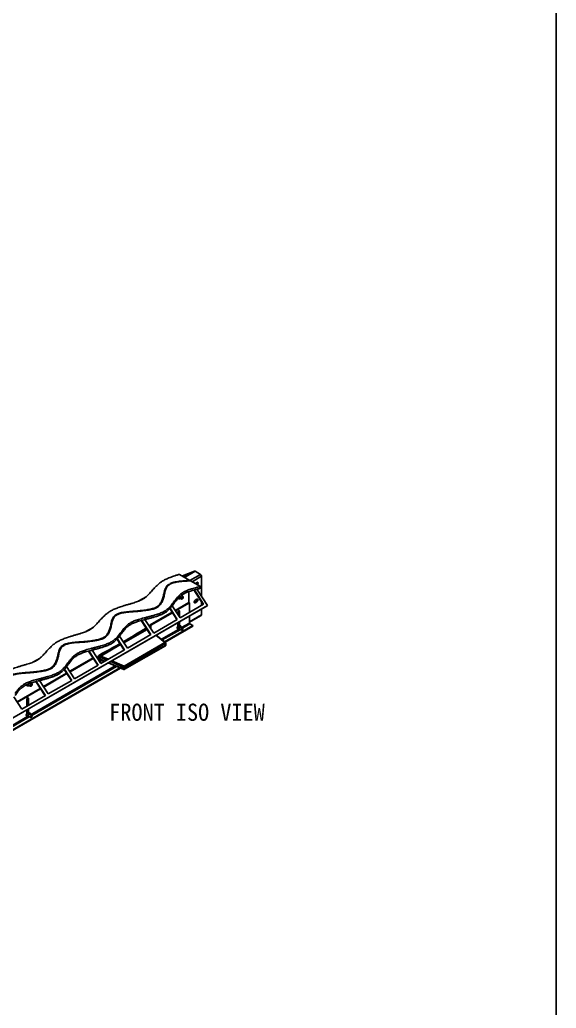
# Model space of a CAD drawing. Header units: millimetres. Extents: x 1364877 to 2662909, y 234189 to 1399913.
# Drawn here: x 1978848 to 2025664, y 283270 to 369478 of the extents above; entities that cross this region are included whole.
import ezdxf

# ---------------------------------------------------------------- set-up
doc = ezdxf.new("R2010")
doc.units = ezdxf.units.MM
doc.header["$LTSCALE"] = 5
doc.header["$MEASUREMENT"] = 0
for name, color, linetype, lineweight in [('A-CONC-LIN2', 7, 'CONTINUOUS', 25), ('A-XXXX-TABL', 7, 'CONTINUOUS', 25), ('A-XXXX-TXT2', 3, 'CONTINUOUS', 25)]:
    doc.layers.add(name, color=color, linetype=linetype, lineweight=lineweight)
doc.styles.add('돋움', font='')
doc.styles.get('돋움').set_extended_font_data('DotumChe')

msp = doc.modelspace()

# ---------------------------------------------------------------- linework, layer by layer
at = {"layer": 'A-CONC-LIN2'}
for p, q in [((1992775.7, 321110.8), (1993700, 320577.2)), ((1993056.5, 320986.8), (1993023.5, 320967.8)), ((1993907.9, 321286), (1993052.6, 320951)), ((1994092.8, 321392.7), (1993056.5, 320986.8)), ((1993532.6, 321069.3), (1993124.5, 320909.5)), ((1993190.1, 320871.6), (1993907.9, 321286)), ((1994152.2, 321383.3), (1993227.9, 320849.8)), ((1994626.9, 321109.3), (1993700, 320574.2)), ((1994719.4, 320949.2), (1993887.5, 320469)), ((1994092.8, 321392.7), (1993907.9, 321286)), ((1994626.9, 321109.3), (1994152.2, 321383.3)), ((1994719.4, 319184.6), (1994719.4, 320949.2)), ((1991831.9, 320168.2), (1991831.9, 320241.8)), ((1991995.6, 320274.7), (1991995.6, 320283.8)), ((1993700, 320543.2), (1993700, 320577.2)), ((1993753.5, 320546.3), (1994607.7, 320053.2)), ((1994324.2, 320403.5), (1994162.6, 320310.2)), ((1994607.7, 319893.1), (1994607.7, 320053.2)), ((1989871.5, 319148.1), (1989246.5, 318787.3)), ((1991367.5, 319014.2), (1991382.5, 319022.9)), ((1991400, 319077.2), (1991384.4, 319068.2)), ((1991389.2, 319083.2), (1991389.2, 319243.3)), ((1991454.3, 319277.7), (1991422.8, 319259.6)), ((1992663.3, 319007.8), (1992681.7, 318997.2)), ((1992688.7, 319034.6), (1992681.7, 318997.2)), ((1992831.9, 318983.7), (1992770.2, 318982.7)), ((1992780, 319063.1), (1992954.3, 318962.4)), ((1992864.2, 319014.4), (1992831.9, 318983.7)), ((1993085, 319188.8), (1992947, 319268.5)), ((1992991.6, 319303.5), (1992995.5, 319263)), ((1992994.4, 319241.1), (1992995.5, 319263)), ((1992995.5, 319263), (1992994.7, 319241)), ((1993019.7, 318968.9), (1993032.5, 318976.3)), ((1993112.1, 319114.2), (1993112.1, 319129)), ((1993610.2, 318652.9), (1993610.2, 319608.8)), ((1994863, 318490.5), (1994050.8, 319746.4)), ((1994895.8, 318509.4), (1994088.9, 319757)), ((1994310.5, 319816.8), (1995226.9, 318399.9)), ((1939831.1, 286414), (1995197.2, 318376.1)), ((1939860.8, 286437.7), (1995226.9, 318399.9)), ((1992561.4, 317161.8), (1991938.9, 318124.5)), ((1992594.3, 317180.8), (1991964.9, 318153.9)), ((1992155.8, 318378.9), (1992839.2, 317322.2)), ((1992297.1, 318559.1), (1992297.1, 318719.2)), ((1992422.2, 317967), (1993610.2, 318652.9)), ((1992447.3, 317928.2), (1993656.4, 318626.2)), ((1992839.2, 317322.2), (1994895.8, 318509.4)), ((1993656.4, 318626.2), (1993610.2, 318652.9)), ((1993656.4, 317794), (1993656.4, 318626.2)), ((1994257.2, 318742.5), (1994118.6, 318662.4)), ((1994164.8, 318635.8), (1994118.6, 318662.4)), ((1994303.4, 318934.6), (1994164.8, 318854.6)), ((1994164.8, 318635.8), (1994303.4, 318715.8)), ((1994303.4, 318715.8), (1994257.2, 318742.5)), ((1994719.4, 318407.6), (1994719.4, 318712.5)), ((1995197.2, 318376.1), (1995226.9, 318399.9)), ((1989078.5, 317875.2), (1989078.5, 317909.3)), ((1989986.5, 317225), (1989986.5, 317385.1)), ((1990236.5, 316705.2), (1992144.4, 317806.7)), ((1990282.7, 316678.6), (1992169.5, 317767.8)), ((1992637.4, 317634.3), (1992637.4, 317808.4)), ((1992780.6, 317891.1), (1992734.4, 317917.8)), ((1992734.4, 317917.8), (1992734.4, 317484.2)), ((1992780.6, 317891.1), (1992780.6, 317412.7)), ((1993656.4, 316973.4), (1994719.4, 317587)), ((1993656.4, 316929.2), (1994692.3, 317527.2)), ((1993656.4, 316865), (1993656.4, 317486.7)), ((1994719.4, 317587), (1994719.4, 318100.3)), ((1985250, 316480.2), (1984625, 316119.4)), ((1986778.4, 316409.2), (1986762.5, 316400)), ((1986767.7, 316415.2), (1986767.7, 316575.3)), ((1986832.7, 316609.8), (1986801.3, 316591.6)), ((1989371.3, 316078), (1989903.1, 316385)), ((1990259.9, 315833.2), (1989450.7, 317084.4)), ((1990292.7, 315852.1), (1989489.1, 317094.7)), ((1989776.1, 317171.1), (1990537.7, 315993.5)), ((1990282.7, 316678.6), (1990236.5, 316705.2)), ((1990236.5, 316705.2), (1990236.5, 316459.3)), ((1990282.7, 316678.6), (1990282.7, 316387.8)), ((1990537.7, 315993.5), (1992594.3, 317180.8)), ((1991492.6, 315215.7), (1993956.8, 316638.3)), ((1991531.1, 315184.6), (1993956.8, 316584.9)), ((1992586.4, 316437.2), (1992614.3, 316528.3)), ((1992586.4, 316437.2), (1992706.7, 316367.7)), ((1992642.8, 316330.2), (1992604.3, 316389.6)), ((1992637.4, 316566.8), (1992637.4, 316898.4)), ((1992662.9, 316607.6), (1992783.2, 316538.1)), ((1992706.7, 316367.7), (1992755.3, 316447)), ((1992734.4, 316954.4), (1992734.4, 316650.8)), ((1992780.6, 316981.1), (1992780.6, 316667)), ((1992795.8, 316671), (1992916.1, 316601.5)), ((1993063.1, 316396.5), (1992882.7, 316500.6)), ((1992916.1, 316601.5), (1992954.6, 316542)), ((1992972.5, 316494.5), (1992960.6, 316455.6)), ((1992963.5, 316465), (1993656.4, 316865)), ((1993046.3, 316406.1), (1993702.6, 316785)), ((1993956.8, 316638.3), (1993702.6, 316785)), ((1993956.8, 316584.9), (1993956.8, 316638.3)), ((1986744.5, 316345.4), (1986761, 316354.9)), ((1987548.6, 315728), (1988236.1, 314664.9)), ((1987676, 315890.9), (1987676, 316051)), ((1987929.4, 315139.1), (1989953.1, 316307.6)), ((1988236.1, 314664.9), (1990292.7, 315852.1)), ((1991517.1, 315160), (1990728.3, 315796.3)), ((1991564.8, 315157.4), (1990754.2, 315811.2)), ((1991203.4, 315448.9), (1992686.4, 316305.1)), ((1991280.5, 315386.7), (1992836.4, 316284.9)), ((1992642.8, 316330.2), (1992763.2, 316260.7)), ((1992763.2, 316260.7), (1992745.3, 316308.3)), ((1992801, 316359.1), (1992981.4, 316255)), ((1992881.8, 316312.4), (1992839.9, 316286.5)), ((1993022.2, 316259), (1993032.5, 316264.9)), ((1993079.1, 316370.3), (1993080, 316359.1)), ((1993080, 316347.2), (1993080, 316359.1)), ((1984456.9, 315207.3), (1984456.9, 315241.3)), ((1985365.4, 314556.7), (1985365.4, 314716.8)), ((1985919, 313978.3), (1987651.7, 314978.8)), ((1987958.4, 314504.6), (1987332.1, 315472.9)), ((1987991.2, 314523.5), (1987358.2, 315502.3)), ((1987958.4, 313105.3), (1991517.1, 315160)), ((1987996.3, 312829.3), (1991555, 314884.1)), ((1991570.9, 315066.3), (1988012.2, 313011.5)), ((1988012.2, 312864.5), (1991570.9, 314919.2)), ((1991564.8, 315157.4), (1991561.9, 315159.5)), ((1991570.9, 314919.2), (1991570.9, 315066.3)), ((1991593.4, 314950.6), (1991593.4, 315097.6)), ((1980628.4, 313812.2), (1980003.4, 313451.4)), ((1982146.1, 313747.2), (1982146.1, 313907.3)), ((1982211.2, 313941.8), (1982179.7, 313923.7)), ((1983216.1, 312652.4), (1985239.8, 313820.7)), ((1985656.9, 313175.9), (1984850.9, 314422.1)), ((1985689.7, 313194.9), (1984889.3, 314432.4)), ((1985176.5, 314508.4), (1985934.6, 313336.3)), ((1985545.6, 313943.9), (1985539.3, 313947.6)), ((1985542.7, 313942.2), (1985545.6, 313943.9)), ((1985545.6, 313937.8), (1985545.6, 313943.9)), ((1985689.9, 313811.7), (1985655.3, 313831.8)), ((1985655.3, 313831.8), (1985655.3, 313768.2)), ((1985689.9, 313714.6), (1985689.9, 313811.7)), ((1985771.6, 313883.6), (1985771.7, 313889.9)), ((1985771.6, 313700.8), (1985771.6, 313883.6)), ((1985796, 314073.1), (1985793.9, 314071.9)), ((1985793.9, 314071.9), (1985828.6, 314051.9)), ((1985796, 314073.1), (1985830.7, 314053.1)), ((1985830.7, 314053.1), (1985828.6, 314051.9)), ((1985856.2, 313887.4), (1985856.3, 313890.9)), ((1985856.2, 313704.6), (1985856.2, 313887.4)), ((1986449.4, 313633.4), (1985856.2, 313887.4)), ((1985873.2, 314058.2), (1986491.4, 314415.1)), ((1985919, 313978.3), (1986566.6, 313701.1)), ((1985934.6, 313336.3), (1987991.2, 314523.5)), ((1977627.9, 307211.8), (1987591.2, 312963.4)), ((1977666.5, 307180.7), (1987645.2, 312941.3)), ((1979798.8, 308865.2), (1987186.1, 313129.8)), ((1979891.3, 308811.9), (1987294.1, 313085.4)), ((1982123, 313677.5), (1982139.4, 313687)), ((1982156.9, 313741.3), (1982141, 313732.1)), ((1982941.3, 313077.3), (1983633.1, 312007.6)), ((1983055, 313222.6), (1983055, 313382.7)), ((1983241.2, 312613.6), (1985265, 313781.9)), ((1983633.1, 312007.6), (1985689.7, 313194.9)), ((1985545.6, 313330.2), (1985545.6, 313347.9)), ((1985554, 313335), (1985545.6, 313330.2)), ((1985970.7, 313629), (1985806.6, 313534.2)), ((1985828.6, 313598.3), (1985830.7, 313599.5)), ((1986024.7, 313606.8), (1985831.7, 313495.3)), ((1985856.2, 313704.6), (1986274.8, 313532.7)), ((1985899, 313658.4), (1985873.2, 313643.5)), ((1985877.8, 313667.1), (1986245.9, 313516)), ((1986556.9, 313388.2), (1987928.7, 312824.8)), ((1986585.9, 313404.9), (1987912.8, 312860)), ((1987912.8, 313007), (1986755.1, 313502.6)), ((1986872.3, 313570.2), (1987958.4, 313105.3)), ((1987912.8, 312860), (1987912.8, 313007)), ((1988012.2, 313011.5), (1988012.2, 312864.5)), ((1979835.4, 312539.3), (1979835.4, 312573.4)), ((1980914.5, 311323.8), (1982938.3, 312492.1)), ((1980939.7, 311284.9), (1982963.4, 312453.2)), ((1983355.3, 311847.3), (1982725.4, 312821.3)), ((1983388.1, 311866.2), (1982751.5, 312850.7)), ((1987928.7, 312824.8), (1987930.5, 312824.2)), ((1979399.9, 311457.2), (1979510.3, 311393.5)), ((1979520.7, 311516.6), (1979523.7, 311485.9)), ((1979660.5, 311380.1), (1979598.8, 311379)), ((1979608.6, 311459.4), (1979782.9, 311358.7)), ((1979692.8, 311410.8), (1979660.5, 311380.1)), ((1979913.6, 311585.1), (1979829.9, 311633.5)), ((1979848.3, 311365.2), (1979861.1, 311372.6)), ((1979940.7, 311510.5), (1979940.7, 311525.3)), ((1981053.8, 310518.6), (1980251.2, 311759.7)), ((1981086.6, 310537.6), (1980289.6, 311770)), ((1980577, 311845.6), (1981331.6, 310679)), ((1980744.6, 311888.4), (1980744.6, 312048.5)), ((1981331.6, 310679), (1983388.1, 311866.2)), ((1978334, 310426.5), (1979030, 309350.3)), ((1978613, 309995.2), (1980636.8, 311163.5)), ((1978638.1, 309956.3), (1980661.9, 311124.6)), ((1979030, 309350.3), (1981086.6, 310537.6)), ((1979466, 309602), (1979466, 310204.7)), ((1979609.2, 310287.4), (1979563, 310314.1)), ((1979563, 310314.1), (1979563, 309658)), ((1979609.2, 310287.4), (1979609.2, 309684.7)), ((1977338.7, 307445), (1979515, 308701.4)), ((1977415.9, 307382.8), (1979665, 308681.3)), ((1979415, 308833.5), (1979442.9, 308924.7)), ((1979415, 308833.5), (1979535.3, 308764.1)), ((1979471.5, 308726.5), (1979432.9, 308786)), ((1979466, 308963.1), (1979466, 309294.7)), ((1979471.5, 308726.5), (1979591.8, 308657)), ((1979491.5, 309003.9), (1979611.8, 308934.4)), ((1979535.3, 308764.1), (1979583.9, 308843.3)), ((1979563, 309350.7), (1979563, 309047.2)), ((1979591.8, 308657), (1979573.9, 308704.6)), ((1979609.2, 309377.4), (1979609.2, 309063.3)), ((1979624.4, 309067.3), (1979744.7, 308997.8)), ((1979629.5, 308736.6), (1979799.3, 308638.6)), ((1979694.7, 308699), (1979668.5, 308682.8)), ((1979897.3, 308808.4), (1979727.6, 308906.4)), ((1979744.7, 308997.8), (1979783.2, 308938.4)), ((1979801.1, 308890.8), (1979794.1, 308867.9)), ((1979848.3, 308643.4), (1979861.1, 308650.8)), ((1979916.5, 308777), (1979917.6, 308763.5)), ((1979917.6, 308748.7), (1979917.6, 308763.5))]:
    msp.add_line(p, q, dxfattribs=at)
for points in [[(1991970.4, 320321.7), (1991989.5, 320303.4), (1991995.6, 320282.3), (1991987.7, 320261.4), (1991966.9, 320243.8), (1991936.3, 320231.8), (1991900.1, 320227.2), (1991863.6, 320230.7), (1991831.9, 320241.8)], [(1994348.8, 320202.7), (1994353.5, 320207), (1994379.9, 320237.8), (1994400.9, 320274.1), (1994414.3, 320312.4), (1994419, 320348.8), (1994414.3, 320380), (1994400.9, 320402.7), (1994379.9, 320414.8), (1994353.5, 320415.1), (1994324.2, 320403.5)], [(1993019.7, 318968.9), (1993015.9, 318966.8), (1992988.8, 318957.2), (1992964.5, 318958.1), (1992945.1, 318969.5), (1992932.3, 318990.3), (1992927.3, 319018.7), (1992930.5, 319052.2), (1992941.6, 319087.7), (1992959.7, 319122.1), (1992983.1, 319152.5), (1993009.7, 319176), (1993037.2, 319190.5), (1993063.2, 319194.9), (1993085.3, 319188.7), (1993101.6, 319172.4), (1993110.6, 319147.5), (1993112.1, 319129)], [(1993074.6, 319014.5), (1993050.4, 318988.9), (1993024.2, 318972), (1992999, 318965.5), (1992977.3, 318970.1), (1992961.7, 318985.3), (1992953.7, 319009.6), (1992954.3, 319040.1), (1992963.3, 319073.8), (1992979.9, 319106.8), (1993002.1, 319135.6), (1993027.7, 319157.2), (1993053.7, 319169.1), (1993077.5, 319170), (1993096.4, 319160), (1993108.4, 319140), (1993112.1, 319112.2), (1993107.2, 319079.6), (1993094.3, 319045.8), (1993074.6, 319014.5)], [(1992995.5, 319263), (1992994.2, 319284.9), (1992990.9, 319303.1)], [(1994164.8, 318854.6), (1994135.5, 318832.3), (1994109.1, 318801.5), (1994088.1, 318765.2), (1994074.7, 318726.9), (1994070, 318690.5), (1994074.7, 318659.3), (1994088.1, 318636.6), (1994109.1, 318624.5), (1994135.5, 318624.2), (1994164.8, 318635.8)], [(1994118.6, 318662.4), (1994089.3, 318650.9), (1994078.8, 318649.6)], [(1994303.4, 318715.8), (1994332.7, 318738), (1994359.1, 318768.8), (1994380.1, 318805.1), (1994393.5, 318843.4), (1994398.2, 318879.9), (1994393.5, 318911), (1994380.1, 318933.7), (1994359.1, 318945.9), (1994332.7, 318946.1), (1994303.4, 318934.6)], [(1992734.4, 317917.8), (1992733, 317933.1), (1992731, 317941.2)], [(1992856, 316508.4), (1992832, 316492.1), (1992810.2, 316467.7), (1992793.1, 316438.2), (1992783, 316407.2), (1992780.9, 316378.3), (1992787.1, 316355), (1992801, 316340.2), (1992820.7, 316335.7), (1992836.2, 316338.8)], [(1992801, 316359.1), (1992797.6, 316361.4), (1992786.8, 316377.9), (1992784.3, 316402.4), (1992790.6, 316431), (1992804.7, 316459.5), (1992824.5, 316483.4), (1992846.9, 316499.2)], [(1992846.9, 316499.2), (1992868.5, 316504.4), (1992882.7, 316500.6)], [(1993022.2, 316259), (1993009.9, 316253.4), (1992989.2, 316251.9), (1992973.6, 316261.6), (1992965.4, 316281.1), (1992965.8, 316307.4), (1992974.8, 316336.5), (1992991.1, 316363.9), (1993012.1, 316385.5), (1993034.6, 316398), (1993055.2, 316399.5), (1993070.9, 316389.8), (1993079.1, 316370.3), (1993079.1, 316370.3)], [(1993079.3, 316356.4), (1993078.9, 316334.8), (1993071.5, 316310.9), (1993058.1, 316288.4), (1993040.9, 316270.6), (1993022.3, 316260.3), (1993005.4, 316259.1), (1992992.5, 316267.1), (1992985.8, 316283.1), (1992986.1, 316304.7), (1992993.5, 316328.6), (1993006.9, 316351.2), (1993024.1, 316368.9), (1993042.7, 316379.2), (1993059.6, 316380.4), (1993072.5, 316372.4), (1993079.3, 316356.4)], [(1985777, 313580), (1985801.6, 313585.7), (1985828.6, 313598.3)], [(1985915.8, 313651.5), (1985913.3, 313650), (1985830.7, 313599.5)], [(1979526.3, 311519), (1979525, 311509.3), (1979523.7, 311485.9)], [(1979848.3, 311365.2), (1979826, 311355.5), (1979800.5, 311353), (1979779.3, 311361.1), (1979764.2, 311379), (1979756.6, 311405.2), (1979757.2, 311437.3), (1979765.8, 311472.5), (1979781.8, 311507.7), (1979803.7, 311539.6), (1979829.5, 311565.6), (1979857, 311583.2), (1979883.8, 311591), (1979907.3, 311588.1), (1979925.7, 311575), (1979925.7, 311575)], [(1979927.8, 311553.3), (1979938.3, 311531.7), (1979940.5, 311502.7), (1979934, 311469.7), (1979919.7, 311436.1), (1979899, 311405.5), (1979874.2, 311381.4), (1979848, 311366.3), (1979823.2, 311361.8), (1979802.5, 311368.4), (1979788.2, 311385.5), (1979781.8, 311411.1), (1979783.9, 311442.5), (1979794.5, 311476.3), (1979812.2, 311508.9), (1979835.3, 311536.6), (1979861.1, 311556.5), (1979887, 311566.4), (1979910, 311565.3), (1979927.8, 311553.3)], [(1979925.7, 311575), (1979937.1, 311552.7), (1979940.7, 311525.3)], [(1979563, 310314.1), (1979561.6, 310329.5), (1979559.6, 310337.5)], [(1979684.6, 308904.7), (1979660.6, 308888.4), (1979638.8, 308864.1), (1979621.8, 308834.6), (1979611.6, 308803.5), (1979609.5, 308774.6), (1979615.7, 308751.3), (1979629.5, 308736.6)], [(1979694.9, 308698.8), (1979683.7, 308691.1), (1979668.5, 308682.8)], [(1979848.3, 308643.4), (1979824.7, 308634.6), (1979803.9, 308636.4), (1979788.3, 308648.7), (1979780.1, 308670), (1979780, 308697.8), (1979788.2, 308728.6), (1979803.6, 308758.9), (1979824.4, 308784.9), (1979848.1, 308803.4), (1979871.8, 308812.4), (1979892.7, 308810.6), (1979908.2, 308798.3), (1979916.5, 308777), (1979916.5, 308777)], [(1979916.7, 308759.7), (1979916.3, 308734), (1979907.5, 308705.6), (1979891.6, 308678.7), (1979871.1, 308657.6), (1979849, 308645.4), (1979828.8, 308643.9), (1979813.5, 308653.4), (1979805.5, 308672.5), (1979805.9, 308698.2), (1979814.7, 308726.6), (1979830.6, 308753.4), (1979851.2, 308774.6), (1979873.2, 308786.8), (1979893.4, 308788.3), (1979908.7, 308778.8), (1979916.7, 308759.7)]]:
    msp.add_lwpolyline(points, dxfattribs=at)
for centre, radius, start, end in [((1994112.7, 321325.7), 69.9, 55.596257, 106.559843), ((1994518.7, 320940.1), 200.9, 2.6055, 57.394508), ((1994188.4, 320370.4), 181.5, 308.985299, 14.671677), ((1992779.4, 319062.7), 80.5, 191.3904, 263.44352), ((1992811.4, 319110.8), 57.2, 189.253099, 236.656845), ((1992772.3, 319129.2), 146.5, 269.202996, 308.620868), ((1994167.5, 318900.6), 181.8, 299.561469, 14.924997), ((1992792.9, 317801.3), 155.7, 122.605489, 177.39459), ((1992737, 317898.2), 44.2, 350.786039, 129.203447), ((1994657.6, 317578.9), 62.3, 303.839425, 7.472551), ((1940792.2, 396820.4), 94194.9, 299.985263, 301.405929), ((1939947, 398261.3), 95900.3, 301.022338, 301.388873), ((1992709, 316531.1), 96.6, 104.571667, 137.968393), ((1992902.5, 316366.6), 167.7, 151.377189, 200.364054), ((1992975.1, 316355.5), 238.1, 118.907826, 157.39095), ((1992878.2, 316475.1), 40, 7.403436, 123.777307), ((1992897.1, 316508.4), 66.7, 30.250684, 123.795584), ((1992829.6, 316488.3), 136.1, 345.844579, 23.246429), ((1993756.8, 316869.6), 100.4, 182.605604, 237.394334), ((1992802.9, 316341.9), 66.7, 210.250939, 303.795878), ((1992762.3, 316443.9), 175.5, 296.262533, 312.063034), ((1942816.4, 393299), 90133.2, 298.479609, 299.785616), ((1991539, 315117.6), 47.7, 61.278287, 117.31222), ((1991452.9, 315060.8), 118.2, 2.635271, 57.081983), ((1991534.3, 314914.6), 36.9, 304.120789, 7.201789), ((1991556, 315100.7), 37.5, 293.385164, 355.412004), ((1991555.1, 314954.3), 38.5, 294.274665, 354.415489), ((1985956.3, 313818.1), 301.3, 122.608528, 177.397264), ((1985991, 313798.1), 301.3, 122.608528, 177.397264), ((1985818.1, 313792.6), 102.1, 68.100135, 117.108927), ((1985815, 313792.1), 107.1, 67.359646, 113.880947), ((1943439.8, 392208.2), 88911.2, 298.475142, 298.960662), ((1985973.7, 314062.8), 100.6, 182.633958, 237.083327), ((1985818.1, 313609.9), 102.1, 68.100404, 117.108163), ((1985912.7, 313645.4), 39.5, 147.617551, 182.645166), ((1988052.5, 313001.9), 139.8, 132.306338, 177.91395), ((1987957.5, 313118.3), 120, 248.100595, 297.108304), ((1987894.1, 313006.1), 118.2, 2.635271, 57.081983), ((1987946.3, 312854), 34.1, 169.915949, 238.914057), ((1987957.5, 312971.3), 120, 248.100596, 297.108304), ((1987974.5, 312860.4), 37.9, 305.090887, 6.247525), ((1979615.9, 311470.9), 93.4, 170.747147, 259.452898), ((1979657.9, 311519.8), 77.9, 161.967423, 230.784713), ((1979600.9, 311525.5), 146.5, 269.203173, 308.620691), ((1979621.5, 310197.6), 155.7, 122.605586, 177.394653), ((1979565.6, 310294.5), 44.2, 350.785781, 129.20466), ((1979537.7, 308927.5), 96.6, 104.571609, 137.968451), ((1979731.1, 308762.9), 167.7, 151.378003, 200.363511), ((1979631.5, 308738.2), 66.7, 210.250463, 303.796034), ((1979803.7, 308751.8), 238.1, 118.907846, 157.390659), ((1979707.5, 308869.4), 42.1, 61.489841, 123.001913), ((1979725.7, 308904.8), 66.7, 30.252274, 123.793995), ((1979669.1, 308887), 125.2, 351.585901, 24.238394)]:
    msp.add_arc(centre, radius, start, end, dxfattribs=at)
for points, knots in [([(1992775.7, 321110.8), (1992686.5, 321082.7), (1992517.2, 321029.4), (1992278, 320950.9), (1992064.7, 320877.2), (1991874.3, 320806.1), (1991703.4, 320735.7), (1991548.7, 320664.1), (1991407.1, 320589.2), (1991273, 320507.9), (1991143.6, 320417.8), (1991015.6, 320316.6), (1990887, 320203.4), (1990753.8, 320076.1), (1990612.1, 319932.5), (1990515.8, 319830.7), (1990464.9, 319776.9)], [0, 0, 0, 0, 0.0911781, 0.1729925, 0.2468336, 0.3141311, 0.3763702, 0.4351019, 0.49194, 0.54854, 0.6093891, 0.6736714, 0.7431864, 0.8196539, 0.9047246, 1, 1, 1, 1]), ([(1991831.9, 320241.8), (1991797, 320214.2), (1991724.3, 320156.8), (1991643.4, 320054.4), (1991575.5, 319936.6), (1991524.6, 319811.8), (1991483.8, 319682), (1991449.8, 319548.3), (1991418.2, 319400.6), (1991399.2, 319297.3), (1991389.2, 319243.3)], [0, 0, 0, 0, 0.0980573, 0.2039704, 0.3218445, 0.4549735, 0.5720278, 0.7012385, 0.843591, 1, 1, 1, 1]), ([(1993753.5, 320546.3), (1993640.6, 320540), (1993426.8, 320528.1), (1993124.1, 320506.4), (1992855.8, 320481.5), (1992619.4, 320451.7), (1992413.4, 320415.7), (1992235.1, 320372.2), (1992081.9, 320319.7), (1991950.9, 320256.6), (1991839.7, 320181.1), (1991746.8, 320091.9), (1991670.1, 319987.8), (1991607.2, 319868.2), (1991555.4, 319731.6), (1991512, 319576.4), (1991474.4, 319401.4), (1991453.7, 319277.7), (1991442.8, 319212.4)], [0, 0, 0, 0, 0.0892752, 0.1690018, 0.23996, 0.3030312, 0.3592583, 0.4090589, 0.4549958, 0.4988716, 0.5426942, 0.5894435, 0.6401605, 0.6964492, 0.7596016, 0.8306694, 0.9105404, 1, 1, 1, 1]), ([(1993700, 320577.2), (1993582.3, 320570), (1993360.2, 320556.3), (1993046.9, 320532.6), (1992771.5, 320505.9), (1992527.6, 320474.3), (1992313.7, 320434.9), (1992125.4, 320386.7), (1992020.6, 320342.8), (1991970.4, 320321.7)], [0, 0, 0, 0, 0.1965949, 0.3708179, 0.5246102, 0.660152, 0.7853889, 0.8971211, 1, 1, 1, 1]), ([(1994607.7, 320053.2), (1994512, 320028.9), (1994330.6, 319982.9), (1994074.7, 319914.2), (1993847.7, 319848.4), (1993646.3, 319783.7), (1993467.4, 319717.9), (1993307.5, 319649), (1993163.7, 319575.2), (1993030.5, 319493.1), (1992905.3, 319400.4), (1992784.9, 319294.6), (1992667.3, 319175.1), (1992548.4, 319039.7), (1992424.2, 318886.1), (1992341.1, 318776.9), (1992297.1, 318719.2)], [0, 0, 0, 0, 0.0922744, 0.1748337, 0.2490316, 0.3162863, 0.378109, 0.4361238, 0.4920663, 0.5477476, 0.6077832, 0.6715548, 0.7409588, 0.8177531, 0.9035799, 1, 1, 1, 1]), ([(1994607.7, 319893.1), (1994512, 319868.8), (1994330.6, 319822.8), (1994074.7, 319754.1), (1993847.7, 319688.3), (1993646.3, 319623.6), (1993467.4, 319557.8), (1993307.5, 319488.9), (1993163.7, 319415.1), (1993030.5, 319333), (1992905.3, 319240.2), (1992784.9, 319134.5), (1992667.3, 319015), (1992548.4, 318879.5), (1992424.2, 318726), (1992341.1, 318616.8), (1992297.1, 318559.1)], [0, 0, 0, 0, 0.0922744, 0.1748337, 0.2490316, 0.3162863, 0.378109, 0.4361238, 0.4920663, 0.5477476, 0.6077832, 0.6715548, 0.7409588, 0.8177531, 0.9035799, 1, 1, 1, 1]), ([(1990464.9, 319776.9), (1990420.3, 319723), (1990335.7, 319621), (1990210.2, 319476.9), (1990091, 319349), (1989974.6, 319235.2), (1989857.6, 319133.6), (1989736.4, 319042.5), (1989607.9, 318959.9), (1989466.2, 318882.9), (1989307.3, 318809.6), (1989127.2, 318738.4), (1988924.4, 318668.1), (1988695.2, 318596.3), (1988435.8, 318520.7), (1988251.6, 318469.8), (1988154.1, 318442.9)], [0, 0, 0, 0, 0.0918279, 0.1740835, 0.2481356, 0.3154076, 0.3774008, 0.4357095, 0.4920193, 0.5480774, 0.6084462, 0.6724258, 0.7418738, 0.8185327, 0.904049, 1, 1, 1, 1]), ([(1991389.2, 319243.3), (1991370.1, 319182.8), (1991333.8, 319068), (1991274.9, 318905.4), (1991213.5, 318760.9), (1991146.9, 318632.9), (1991066, 318510), (1990962.8, 318393.3), (1990824.3, 318285.6), (1990669.5, 318203.9), (1990505, 318141.7), (1990333.3, 318092.6), (1990137.6, 318049.5), (1989915.6, 318010.9), (1989664.8, 317975.4), (1989382.7, 317941.4), (1989183.5, 317920.4), (1989078.5, 317909.3)], [0, 0, 0, 0, 0.0872815, 0.1655367, 0.2356086, 0.298426, 0.3550501, 0.4219171, 0.4836964, 0.5443554, 0.5926227, 0.6443608, 0.7010535, 0.7639569, 0.8341398, 0.9125379, 1, 1, 1, 1]), ([(1991442.8, 319212.4), (1991424, 319151.6), (1991388.5, 319036.4), (1991330.7, 318873.3), (1991270.2, 318728.2), (1991204.3, 318599.8), (1991124, 318476.6), (1991021.3, 318359.6), (1990883, 318251.7), (1990728.1, 318170.1), (1990563.3, 318108), (1990391.1, 318059.1), (1990194.9, 318016.4), (1989972.2, 317978.2), (1989720.5, 317943.2), (1989437.4, 317909.8), (1989237.4, 317889.2), (1989132, 317878.4)], [0, 0, 0, 0, 0.0873791, 0.1657061, 0.2358211, 0.2986507, 0.3552553, 0.4220527, 0.4837271, 0.5442728, 0.5924672, 0.644156, 0.7008289, 0.7637442, 0.8339701, 0.9124401, 1, 1, 1, 1]), ([(1991389.2, 319083.2), (1991369.9, 319022.7), (1991333.2, 318908), (1991289.6, 318781.6), (1991261.1, 318716.4), (1991256, 318704.6)], [0, 0, 0, 0, 0.4776213, 0.9058487, 1, 1, 1, 1]), ([(1991552.7, 319713), (1991543, 319690.8), (1991515.9, 319629), (1991484.3, 319521.9), (1991449.7, 319388.3), (1991418.3, 319240.5), (1991399.2, 319137.2), (1991389.2, 319083.2)], [0, 0, 0, 0, 0.1081112, 0.2996605, 0.5111027, 0.7440501, 1, 1, 1, 1]), ([(1992770.2, 318982.7), (1992768.4, 318982.9), (1992742.9, 318985.3), (1992711.2, 318991.4), (1992681.7, 318997.2)], [0, 0, 0, 0, 0.0702149, 1, 1, 1, 1]), ([(1988154.1, 318442.9), (1988064.9, 318414.8), (1987895.7, 318361.4), (1987656.4, 318283), (1987443.2, 318209.2), (1987252.8, 318138.1), (1987081.9, 318067.8), (1986927.2, 317996.1), (1986785.5, 317921.2), (1986651.5, 317839.9), (1986522, 317749.9), (1986394, 317648.7), (1986265.4, 317535.5), (1986132.3, 317408.2), (1985990.6, 317264.6), (1985894.3, 317162.7), (1985843.4, 317108.9)], [0, 0, 0, 0, 0.091178, 0.1729926, 0.2468337, 0.3141309, 0.3763702, 0.435102, 0.49194, 0.5485399, 0.6093891, 0.6736712, 0.7431864, 0.8196537, 0.9047246, 1, 1, 1, 1]), ([(1992297.1, 318719.2), (1992254.6, 318664.2), (1992174, 318559.9), (1992053.8, 318412.8), (1991939, 318282.3), (1991826.1, 318166.5), (1991711.6, 318063.5), (1991592, 317971.4), (1991464, 317888.4), (1991321.9, 317811.5), (1991161.6, 317739), (1990979, 317669.3), (1990772.7, 317600.9), (1990539.1, 317531.7), (1990274.3, 317459.3), (1990086.1, 317410.8), (1989986.5, 317385.1)], [0, 0, 0, 0, 0.0921973, 0.1747047, 0.2488789, 0.3161389, 0.3779945, 0.4360641, 0.4920742, 0.5478244, 0.6079203, 0.6717283, 0.741138, 0.8179043, 0.9036704, 1, 1, 1, 1]), ([(1992297.1, 318559.1), (1992254.6, 318504.1), (1992174, 318399.8), (1992053.8, 318252.7), (1991939, 318122.2), (1991826.1, 318006.4), (1991711.6, 317903.4), (1991592, 317811.3), (1991464, 317728.3), (1991321.9, 317651.4), (1991161.6, 317578.9), (1990979, 317509.1), (1990772.7, 317440.8), (1990539.1, 317371.6), (1990274.3, 317299.2), (1990086.1, 317250.6), (1989986.5, 317225)], [0, 0, 0, 0, 0.0921973, 0.1747047, 0.2488789, 0.3161389, 0.3779945, 0.4360641, 0.4920742, 0.5478244, 0.6079203, 0.6717283, 0.741138, 0.8179043, 0.9036704, 1, 1, 1, 1]), ([(1989078.5, 317909.3), (1988964.3, 317902.3), (1988748.7, 317889), (1988443.8, 317866.1), (1988174.5, 317840.6), (1987938.2, 317810.9), (1987733, 317775.4), (1987556.2, 317732.8), (1987404.8, 317681.5), (1987275.7, 317619.5), (1987166.6, 317545.2), (1987075.7, 317457), (1987000.6, 317353.8), (1986938.6, 317234.7), (1986886.9, 317098.1), (1986842.7, 316942.4), (1986803, 316766.1), (1986779.9, 316641.3), (1986767.7, 316575.3)], [0, 0, 0, 0, 0.0903775, 0.1707966, 0.2420873, 0.3051746, 0.3611433, 0.4104658, 0.455756, 0.4988913, 0.5419709, 0.5880548, 0.6382795, 0.6943068, 0.7574732, 0.8288723, 0.909436, 1, 1, 1, 1]), ([(1989132, 317878.4), (1989019.1, 317872.1), (1988805.3, 317860.1), (1988502.5, 317838.5), (1988234.2, 317813.5), (1987997.8, 317783.7), (1987791.8, 317747.7), (1987613.5, 317704.2), (1987460.3, 317651.8), (1987329.3, 317588.6), (1987218.2, 317513.1), (1987125.3, 317423.9), (1987048.6, 317319.9), (1986985.7, 317200.2), (1986933.8, 317063.6), (1986890.5, 316908.5), (1986852.9, 316733.4), (1986832.2, 316609.7), (1986821.2, 316544.4)], [0, 0, 0, 0, 0.0892752, 0.1690019, 0.2399601, 0.303031, 0.3592582, 0.409059, 0.4549958, 0.4988715, 0.5426941, 0.5894433, 0.6401605, 0.6964493, 0.7596016, 0.8306694, 0.9105404, 1, 1, 1, 1]), ([(1989986.5, 317385.1), (1989890.7, 317360.8), (1989709.3, 317314.8), (1989453.3, 317246.1), (1989226.2, 317180.4), (1989024.9, 317115.7), (1988845.9, 317049.9), (1988686, 316981.1), (1988542.1, 316907.2), (1988409, 316825.1), (1988283.8, 316732.4), (1988163.5, 316626.6), (1988045.9, 316507.1), (1987927.1, 316371.6), (1987802.9, 316217.9), (1987719.9, 316108.7), (1987676, 316051)], [0, 0, 0, 0, 0.0922793, 0.1748421, 0.2490413, 0.316295, 0.3781152, 0.4361259, 0.4920632, 0.5477393, 0.6077707, 0.6715398, 0.7409438, 0.8177405, 0.9035725, 1, 1, 1, 1]), ([(1985843.4, 317108.9), (1985798.8, 317055.1), (1985714.2, 316953), (1985588.6, 316809), (1985469.5, 316681), (1985353.1, 316567.2), (1985236, 316465.7), (1985114.9, 316374.5), (1984986.3, 316292), (1984844.7, 316214.9), (1984685.8, 316141.7), (1984505.7, 316070.5), (1984302.9, 316000.1), (1984073.7, 315928.4), (1983814.3, 315852.7), (1983630, 315801.8), (1983532.6, 315774.9)], [0, 0, 0, 0, 0.0918277, 0.1740835, 0.2481357, 0.3154078, 0.3774007, 0.4357095, 0.4920194, 0.5480774, 0.6084461, 0.6724261, 0.7418738, 0.8185326, 0.904049, 1, 1, 1, 1]), ([(1986767.7, 316575.3), (1986747.3, 316514.1), (1986708.7, 316398.3), (1986647.7, 316234.5), (1986585.4, 316089.3), (1986518.9, 315961.4), (1986439, 315839.2), (1986337.9, 315723.6), (1986202.1, 315617.2), (1986049.7, 315537), (1985887.2, 315476), (1985717, 315427.8), (1985522.2, 315385.3), (1985300.3, 315346.8), (1985048.5, 315310.7), (1984764.2, 315275.4), (1984563.1, 315253.1), (1984456.9, 315241.3)], [0, 0, 0, 0, 0.08847982, 0.16747958, 0.23789912, 0.30072034, 0.35705455, 0.42319043, 0.48398182, 0.54359465, 0.59115563, 0.64236097, 0.69876082, 0.76166518, 0.83219462, 0.91133749, 1, 1, 1, 1]), ([(1986821.2, 316544.4), (1986802.5, 316483.7), (1986767, 316368.5), (1986709.1, 316205.3), (1986648.7, 316060.2), (1986582.8, 315931.8), (1986502.4, 315808.6), (1986399.7, 315691.7), (1986261.5, 315583.8), (1986106.6, 315502.1), (1985941.8, 315440.1), (1985769.6, 315391.2), (1985573.4, 315348.4), (1985350.7, 315310.3), (1985099, 315275.3), (1984815.8, 315241.8), (1984615.9, 315221.3), (1984510.5, 315210.4)], [0, 0, 0, 0, 0.08737914, 0.16570617, 0.23582116, 0.29865085, 0.35525544, 0.42205278, 0.48372716, 0.54427275, 0.59246717, 0.64415594, 0.70082908, 0.7637442, 0.83397007, 0.9124401, 1, 1, 1, 1]), ([(1986767.7, 316415.2), (1986747.2, 316354), (1986708.3, 316238.2), (1986656.3, 316094.5), (1986619.9, 316012.8), (1986607.4, 315984.9)], [0, 0, 0, 0, 0.4246286, 0.8037609, 1, 1, 1, 1]), ([(1986933.1, 317051.9), (1986918.5, 317015.9), (1986883.1, 316928.9), (1986843.1, 316782.2), (1986802.8, 316606), (1986779.9, 316481.2), (1986767.7, 316415.2)], [0, 0, 0, 0, 0.1721427, 0.4158613, 0.6908626, 1, 1, 1, 1]), ([(1989986.5, 317225), (1989890.7, 317200.7), (1989709.3, 317154.7), (1989453.3, 317086), (1989226.2, 317020.3), (1989024.9, 316955.6), (1988845.9, 316889.8), (1988686, 316821), (1988542.1, 316747.1), (1988409, 316665), (1988283.8, 316572.3), (1988163.5, 316466.5), (1988045.9, 316347), (1987927.1, 316211.5), (1987802.9, 316057.8), (1987719.9, 315948.6), (1987676, 315890.9)], [0, 0, 0, 0, 0.0922793, 0.1748421, 0.2490413, 0.316295, 0.3781152, 0.4361259, 0.4920632, 0.5477393, 0.6077707, 0.6715398, 0.7409438, 0.8177405, 0.9035725, 1, 1, 1, 1]), ([(1992604.3, 316389.6), (1992603.7, 316390.9), (1992594.3, 316408.9), (1992590.2, 316423.6), (1992586.4, 316437.2)], [0, 0, 0, 0, 0.0702013, 1, 1, 1, 1]), ([(1992614.3, 316528.3), (1992615.2, 316530.4), (1992628.3, 316559), (1992646.2, 316584.2), (1992662.9, 316607.6)], [0, 0, 0, 0, 0.0701987, 1, 1, 1, 1]), ([(1992719, 316645.2), (1992713.1, 316642.3), (1992691.2, 316631.2), (1992674.8, 316617.6), (1992662.9, 316607.6)], [0, 0, 0, 0, 0.2686363, 1, 1, 1, 1]), ([(1992795.8, 316671), (1992788.6, 316669.2), (1992760.9, 316662.4), (1992736.9, 316652.5), (1992719, 316645.2)], [0, 0, 0, 0, 0.2575525, 1, 1, 1, 1]), ([(1992755.3, 316447), (1992756.2, 316449), (1992768.9, 316477.9), (1992776.3, 316509.1), (1992783.2, 316538.1)], [0, 0, 0, 0, 0.0701987, 1, 1, 1, 1]), ([(1992860, 316563.9), (1992853.8, 316561.1), (1992830.7, 316550.7), (1992803.3, 316543.4), (1992783.2, 316538.1)], [0, 0, 0, 0, 0.2686362, 1, 1, 1, 1]), ([(1992916.1, 316601.5), (1992912.1, 316597.9), (1992896.5, 316584.1), (1992875.5, 316572.5), (1992860, 316563.9)], [0, 0, 0, 0, 0.2575525, 1, 1, 1, 1]), ([(1992954.6, 316542), (1992955.3, 316540.8), (1992964.7, 316522.8), (1992968.8, 316508.1), (1992972.5, 316494.5)], [0, 0, 0, 0, 0.0702012, 1, 1, 1, 1]), ([(1983532.6, 315774.9), (1983443.4, 315746.8), (1983274.1, 315693.5), (1983034.9, 315615), (1982821.7, 315541.3), (1982631.3, 315470.2), (1982460.3, 315399.8), (1982305.6, 315328.1), (1982164, 315253.3), (1982029.9, 315172), (1981900.5, 315081.9), (1981772.5, 314980.7), (1981643.9, 314867.5), (1981510.8, 314740.2), (1981369, 314596.6), (1981272.7, 314494.8), (1981221.8, 314440.9)], [0, 0, 0, 0, 0.0911783, 0.1729928, 0.2468333, 0.3141308, 0.3763701, 0.4351019, 0.4919402, 0.54854, 0.6093889, 0.6736713, 0.7431861, 0.8196538, 0.9047246, 1, 1, 1, 1]), ([(1987676, 316051), (1987633.4, 315996), (1987552.7, 315891.8), (1987432.4, 315744.7), (1987317.6, 315614.3), (1987204.6, 315498.5), (1987090, 315395.5), (1986970.4, 315303.4), (1986842.4, 315220.5), (1986700.3, 315143.5), (1986540.1, 315071.1), (1986357.5, 315001.2), (1986151.4, 314932.9), (1985917.8, 314863.6), (1985653.1, 314791.1), (1985465, 314742.5), (1985365.4, 314716.8)], [0, 0, 0, 0, 0.0921911, 0.1746947, 0.2488672, 0.3161282, 0.3779866, 0.4360613, 0.4920774, 0.5478335, 0.6079344, 0.6717457, 0.7411553, 0.8179187, 0.903679, 1, 1, 1, 1]), ([(1987676, 315890.9), (1987633.4, 315835.9), (1987552.7, 315731.7), (1987432.4, 315584.6), (1987317.6, 315454.2), (1987204.6, 315338.4), (1987090, 315235.4), (1986970.4, 315143.3), (1986842.4, 315060.4), (1986700.3, 314983.4), (1986540.1, 314911), (1986357.5, 314841.1), (1986151.4, 314772.7), (1985917.8, 314703.5), (1985653.1, 314631), (1985465, 314582.4), (1985365.4, 314556.7)], [0, 0, 0, 0, 0.0921911, 0.1746947, 0.2488672, 0.3161282, 0.3779866, 0.4360613, 0.4920774, 0.5478335, 0.6079344, 0.6717457, 0.7411553, 0.8179187, 0.903679, 1, 1, 1, 1]), ([(1987888, 315203.2), (1987950.7, 315238.8), (1988446.7, 315520.1), (1988940.2, 315817.8), (1989371.3, 316078)], [0, 0, 0, 0, 0.1263412, 1, 1, 1, 1]), ([(1992745.3, 316308.3), (1992744.6, 316309.5), (1992734.9, 316327.7), (1992720.3, 316348.4), (1992706.7, 316367.7)], [0, 0, 0, 0, 0.0702013, 1, 1, 1, 1]), ([(1992839.9, 316286.5), (1992833.7, 316283.7), (1992810.7, 316273.3), (1992783.2, 316266), (1992763.2, 316260.7)], [0, 0, 0, 0, 0.2686362, 1, 1, 1, 1]), ([(1984456.9, 315241.3), (1984342.8, 315234.3), (1984127.1, 315221), (1983822.2, 315198.1), (1983553, 315172.7), (1983316.6, 315142.9), (1983111.5, 315107.5), (1982934.6, 315064.8), (1982783.2, 315013.5), (1982654.2, 314951.6), (1982545.1, 314877.2), (1982454.2, 314789), (1982379, 314685.8), (1982317.1, 314566.7), (1982265.4, 314430.1), (1982221.1, 314274.4), (1982181.4, 314098.1), (1982158.4, 313973.4), (1982146.1, 313907.3)], [0, 0, 0, 0, 0.0903777, 0.1707966, 0.2420875, 0.3051748, 0.3611435, 0.4104657, 0.4557559, 0.4988914, 0.541971, 0.5880549, 0.6382794, 0.6943069, 0.7574731, 0.8288724, 0.9094358, 1, 1, 1, 1]), ([(1984510.5, 315210.4), (1984397.5, 315204.1), (1984183.7, 315192.2), (1983881, 315170.5), (1983612.7, 315145.6), (1983376.3, 315115.8), (1983170.3, 315079.8), (1982992, 315036.3), (1982838.8, 314983.8), (1982707.8, 314920.7), (1982596.6, 314845.2), (1982503.7, 314756), (1982427, 314651.9), (1982364.1, 314532.3), (1982312.3, 314395.6), (1982268.9, 314240.5), (1982231.3, 314065.4), (1982210.6, 313941.8), (1982199.7, 313876.4)], [0, 0, 0, 0, 0.08927515, 0.16900185, 0.23995987, 0.30303121, 0.35925833, 0.40905895, 0.45499574, 0.49887139, 0.54269423, 0.58944346, 0.64016036, 0.69644912, 0.75960145, 0.83066942, 0.91054046, 1, 1, 1, 1]), ([(1985365.4, 314716.8), (1985269.6, 314692.6), (1985088.1, 314646.6), (1984832, 314578), (1984604.9, 314512.4), (1984403.4, 314447.7), (1984224.4, 314381.9), (1984064.5, 314313.1), (1983920.6, 314239.3), (1983787.4, 314157.2), (1983662.3, 314064.4), (1983542, 313958.6), (1983424.5, 313839), (1983305.9, 313703.4), (1983181.8, 313549.7), (1983098.9, 313440.5), (1983055, 313382.7)], [0, 0, 0, 0, 0.0922869, 0.1748544, 0.249055, 0.3163081, 0.3781245, 0.4361293, 0.4920598, 0.5477287, 0.6077537, 0.6715195, 0.740923, 0.8177234, 0.9035623, 1, 1, 1, 1]), ([(1986491.4, 314415.1), (1986522.2, 314432.2), (1986676.3, 314517.5), (1987049.2, 314724), (1987390.9, 314919.6), (1987609.1, 315044.6)], [0, 0, 0, 0, 0.0828193, 0.4140971, 1, 1, 1, 1]), ([(1991555, 314884.1), (1991560.7, 314888), (1991572.1, 314895.9), (1991584.2, 314913.1), (1991592, 314932.2), (1991593, 314944.6), (1991593.4, 314950.7)], [0, 0, 0, 0, 0.25978892, 0.51802759, 0.76668308, 1, 1, 1, 1]), ([(1991593.4, 315097.7), (1991592.9, 315103.5), (1991592.1, 315112.6), (1991587.3, 315125.6), (1991582.4, 315135.6), (1991576.2, 315144.8), (1991569.3, 315153.3), (1991564.1, 315157.1), (1991561.5, 315159)], [0, 0, 0, 0, 0.268626, 0.413236, 0.5609203, 0.7086064, 0.8532385, 1, 1, 1, 1]), ([(1981221.8, 314440.9), (1981177.2, 314387.1), (1981092.6, 314285.1), (1980967.1, 314141), (1980847.9, 314013), (1980731.5, 313899.2), (1980614.5, 313797.7), (1980493.4, 313706.6), (1980364.8, 313624), (1980223.1, 313546.9), (1980064.3, 313473.7), (1979884.1, 313402.5), (1979681.3, 313332.2), (1979452.1, 313260.4), (1979192.7, 313184.8), (1979008.5, 313133.9), (1978911.1, 313107)], [0, 0, 0, 0, 0.0918275, 0.1740833, 0.2481355, 0.3154076, 0.3774009, 0.4357097, 0.4920192, 0.5480772, 0.6084463, 0.6724257, 0.741874, 0.8185326, 0.9040489, 1, 1, 1, 1]), ([(1982146.1, 313907.3), (1982125.8, 313846.2), (1982087.2, 313730.3), (1982026.2, 313566.5), (1981963.9, 313421.4), (1981897.4, 313293.4), (1981817.5, 313171.2), (1981716.3, 313055.6), (1981580.5, 312949.2), (1981428.2, 312869), (1981265.7, 312808.1), (1981095.4, 312759.8), (1980900.6, 312717.3), (1980678.7, 312678.8), (1980426.9, 312642.8), (1980142.6, 312607.5), (1979941.6, 312585.2), (1979835.4, 312573.4)], [0, 0, 0, 0, 0.0884796, 0.1674794, 0.2378989, 0.3007199, 0.3570542, 0.4231906, 0.483982, 0.5435945, 0.5911555, 0.6423611, 0.6987608, 0.7616654, 0.8321946, 0.9113375, 1, 1, 1, 1]), ([(1982199.7, 313876.4), (1982180.9, 313815.7), (1982145.4, 313700.5), (1982087.6, 313537.3), (1982027.1, 313392.3), (1981961.2, 313263.9), (1981880.9, 313140.7), (1981778.2, 313023.7), (1981639.9, 312915.8), (1981485, 312834.1), (1981320.2, 312772.1), (1981148.1, 312723.2), (1980951.8, 312680.5), (1980729.1, 312642.3), (1980477.4, 312607.3), (1980194.3, 312573.8), (1979994.4, 312553.3), (1979888.9, 312542.5)], [0, 0, 0, 0, 0.08737916, 0.1657062, 0.23582098, 0.29865045, 0.35525555, 0.4220529, 0.48372729, 0.54427263, 0.59246706, 0.64415609, 0.70082924, 0.76374438, 0.83397003, 0.91244008, 1, 1, 1, 1]), ([(1982311.6, 314383.9), (1982296.9, 314347.9), (1982261.5, 314261), (1982221.6, 314114.3), (1982181.3, 313938), (1982158.3, 313813.3), (1982146.1, 313747.2)], [0, 0, 0, 0, 0.1721426, 0.4158617, 0.6908622, 1, 1, 1, 1]), ([(1985365.4, 314556.7), (1985269.6, 314532.5), (1985088.1, 314486.5), (1984832, 314417.9), (1984604.9, 314352.3), (1984403.4, 314287.6), (1984224.4, 314221.8), (1984064.5, 314153), (1983920.6, 314079.1), (1983787.4, 313997), (1983662.3, 313904.3), (1983542, 313798.5), (1983424.5, 313678.9), (1983305.9, 313543.3), (1983181.8, 313389.6), (1983098.9, 313280.4), (1983055, 313222.6)], [0, 0, 0, 0, 0.0922869, 0.1748544, 0.249055, 0.3163081, 0.3781245, 0.4361293, 0.4920598, 0.5477287, 0.6077537, 0.6715195, 0.740923, 0.8177234, 0.9035623, 1, 1, 1, 1]), ([(1985771.7, 313889.9), (1985773.8, 313905.7), (1985778.1, 313937.4), (1985801.8, 313987.1), (1985834.7, 314031.1), (1985860.3, 314049.1), (1985873.2, 314058.2)], [0, 0, 0, 0, 0.2486141, 0.4980202, 0.7485702, 1, 1, 1, 1]), ([(1985919, 313978.3), (1985911, 313973.9), (1985895.1, 313965.1), (1985874.6, 313942.4), (1985860, 313916.2), (1985857.5, 313899.1), (1985856.3, 313890.9)], [0, 0, 0, 0, 0.2547439, 0.5066068, 0.7607846, 1, 1, 1, 1]), ([(1978911.1, 313107), (1978821.8, 313078.9), (1978652.6, 313025.5), (1978413.3, 312947.1), (1978200.1, 312873.3), (1978009.7, 312802.2), (1977838.8, 312731.8), (1977684.1, 312660.2), (1977542.4, 312585.3), (1977408.4, 312504), (1977279, 312413.9), (1977151, 312312.7), (1977022.3, 312199.6), (1976889.2, 312072.3), (1976747.5, 311928.7), (1976651.2, 311826.8), (1976600.3, 311773)], [0, 0, 0, 0, 0.09117828, 0.17299284, 0.24683389, 0.31413141, 0.37637008, 0.4351019, 0.49194015, 0.54854003, 0.60938893, 0.67367132, 0.74318614, 0.81965378, 0.90472465, 1, 1, 1, 1]), ([(1983055, 313382.7), (1983012.4, 313327.7), (1982931.6, 313223.6), (1982811.2, 313076.6), (1982696.2, 312946.2), (1982583.2, 312830.5), (1982468.5, 312727.5), (1982348.9, 312635.5), (1982220.9, 312552.5), (1982078.8, 312475.6), (1981918.6, 312403.1), (1981736.1, 312333.2), (1981530, 312264.8), (1981296.6, 312195.5), (1981032, 312122.9), (1980844, 312074.2), (1980744.6, 312048.5)], [0, 0, 0, 0, 0.0921823, 0.1746803, 0.2488505, 0.3161125, 0.3779754, 0.4360568, 0.4920808, 0.5478451, 0.6079534, 0.6717683, 0.7411788, 0.8179381, 0.9036905, 1, 1, 1, 1]), ([(1983055, 313222.6), (1983012.4, 313167.6), (1982931.6, 313063.5), (1982811.2, 312916.5), (1982696.2, 312786.1), (1982583.2, 312670.4), (1982468.5, 312567.4), (1982348.9, 312475.4), (1982220.9, 312392.4), (1982078.8, 312315.5), (1981918.6, 312243), (1981736.1, 312173.1), (1981530, 312104.7), (1981296.6, 312035.4), (1981032, 311962.8), (1980844, 311914.1), (1980744.6, 311888.4)], [0, 0, 0, 0, 0.0921823, 0.1746803, 0.2488505, 0.3161125, 0.3779754, 0.4360568, 0.4920808, 0.5478451, 0.6079534, 0.6717683, 0.7411788, 0.8179381, 0.9036905, 1, 1, 1, 1]), ([(1982146.1, 313747.2), (1982125.6, 313686.1), (1982086.8, 313570.3), (1982034.7, 313426.6), (1981998.3, 313344.8), (1981985.9, 313316.9)], [0, 0, 0, 0, 0.424628, 0.8037607, 1, 1, 1, 1]), ([(1985873.2, 313643.5), (1985859.9, 313637.6), (1985833.3, 313625.7), (1985799.7, 313633), (1985776.2, 313657.8), (1985773.1, 313686.4), (1985771.6, 313700.8)], [0, 0, 0, 0, 0.2514732, 0.5020188, 0.7513826, 1, 1, 1, 1]), ([(1985856.2, 313704.6), (1985856.4, 313700.6), (1985856.8, 313692.6), (1985861.8, 313679.4), (1985868.7, 313669.6), (1985876.8, 313668.2), (1985878.1, 313667.9)], [0, 0, 0, 0, 0.2270281, 0.4567272, 0.915734, 1, 1, 1, 1]), ([(1979835.4, 312573.4), (1979721.2, 312566.3), (1979505.6, 312553), (1979200.7, 312530.2), (1978931.4, 312504.7), (1978695.1, 312474.9), (1978490, 312439.5), (1978313.1, 312396.9), (1978161.7, 312345.6), (1978032.7, 312283.6), (1977923.5, 312209.2), (1977832.6, 312121.1), (1977757.5, 312017.9), (1977695.6, 311898.8), (1977643.8, 311762.2), (1977599.6, 311606.5), (1977559.9, 311430.2), (1977536.8, 311305.4), (1977524.6, 311239.4)], [0, 0, 0, 0, 0.0903777, 0.170797, 0.2420875, 0.3051747, 0.3611434, 0.4104656, 0.4557559, 0.4988914, 0.541971, 0.5880549, 0.6382798, 0.6943069, 0.7574735, 0.8288724, 0.9094362, 1, 1, 1, 1]), ([(1979888.9, 312542.5), (1979776, 312536.2), (1979562.2, 312524.2), (1979259.5, 312502.6), (1978991.1, 312477.6), (1978754.7, 312447.8), (1978548.7, 312411.8), (1978370.4, 312368.3), (1978217.3, 312315.9), (1978086.2, 312252.7), (1977975.1, 312177.2), (1977882.2, 312088), (1977805.5, 311983.9), (1977742.6, 311864.3), (1977690.7, 311727.7), (1977647.4, 311572.5), (1977609.8, 311397.5), (1977589.1, 311273.8), (1977578.1, 311208.5)], [0, 0, 0, 0, 0.0892751, 0.1690019, 0.2399603, 0.3030312, 0.3592583, 0.4090589, 0.4549957, 0.4988719, 0.5426942, 0.5894435, 0.6401604, 0.6964491, 0.7596014, 0.8306694, 0.9105405, 1, 1, 1, 1]), ([(1987930.6, 312824.7), (1987932.5, 312823.8), (1987940.3, 312820.4), (1987956.7, 312818.7), (1987977.6, 312820.4), (1987990, 312826.4), (1987996.3, 312829.3)], [0, 0, 0, 0, 0.0929873, 0.3871716, 0.6926748, 1, 1, 1, 1]), ([(1980744.6, 312048.5), (1980648.7, 312024.3), (1980467.1, 311978.4), (1980210.8, 311909.8), (1979983.5, 311844.3), (1979782, 311779.6), (1979602.9, 311713.9), (1979442.9, 311645.1), (1979299, 311571.3), (1979165.9, 311489.2), (1979040.8, 311396.4), (1978920.6, 311290.5), (1978803.2, 311170.9), (1978684.7, 311035.2), (1978560.8, 310881.4), (1978478, 310772.1), (1978434.2, 310714.3)], [0, 0, 0, 0, 0.0922969, 0.174871, 0.249075, 0.3163269, 0.3781378, 0.4361347, 0.4920555, 0.5477148, 0.6077315, 0.6714925, 0.7408956, 0.8177005, 0.9035486, 1, 1, 1, 1]), ([(1980744.6, 311888.4), (1980648.7, 311864.2), (1980467.1, 311818.3), (1980210.8, 311749.7), (1979983.5, 311684.2), (1979782, 311619.5), (1979602.9, 311553.8), (1979442.9, 311485), (1979299, 311411.2), (1979165.9, 311329.1), (1979040.8, 311236.3), (1978920.6, 311130.4), (1978803.2, 311010.8), (1978684.7, 310875.1), (1978560.8, 310721.3), (1978478, 310612), (1978434.2, 310554.2)], [0, 0, 0, 0, 0.0922969, 0.174871, 0.249075, 0.3163269, 0.3781378, 0.4361347, 0.4920555, 0.5477148, 0.6077315, 0.6714925, 0.7408956, 0.8177005, 0.9035486, 1, 1, 1, 1]), ([(1979523.7, 311485.9), (1979523.5, 311476.9), (1979522.8, 311443.4), (1979515.6, 311414.6), (1979510.3, 311393.5)], [0, 0, 0, 0, 0.2686338, 1, 1, 1, 1]), ([(1979598.8, 311379), (1979597, 311379.2), (1979571.5, 311381.6), (1979539.8, 311387.7), (1979510.3, 311393.5)], [0, 0, 0, 0, 0.0702055, 1, 1, 1, 1]), ([(1979432.9, 308786), (1979432.3, 308787.2), (1979422.9, 308805.2), (1979418.8, 308819.9), (1979415, 308833.5)], [0, 0, 0, 0, 0.0701973, 1, 1, 1, 1]), ([(1979442.9, 308924.7), (1979443.8, 308926.7), (1979456.9, 308955.4), (1979474.8, 308980.5), (1979491.5, 309003.9)], [0, 0, 0, 0, 0.0702072, 1, 1, 1, 1]), ([(1979547.6, 309041.5), (1979541.7, 309038.6), (1979519.8, 309027.5), (1979503.4, 309013.9), (1979491.5, 309003.9)], [0, 0, 0, 0, 0.2686387, 1, 1, 1, 1]), ([(1979573.9, 308704.6), (1979573.2, 308705.9), (1979563.5, 308724), (1979548.9, 308744.8), (1979535.3, 308764.1)], [0, 0, 0, 0, 0.0701973, 1, 1, 1, 1]), ([(1979624.4, 309067.3), (1979617.3, 309065.5), (1979589.5, 309058.7), (1979565.5, 309048.8), (1979547.6, 309041.5)], [0, 0, 0, 0, 0.25756371, 1, 1, 1, 1]), ([(1979583.9, 308843.3), (1979584.8, 308845.3), (1979597.5, 308874.2), (1979604.9, 308905.4), (1979611.8, 308934.4)], [0, 0, 0, 0, 0.0702072, 1, 1, 1, 1]), ([(1979668.5, 308682.8), (1979662.3, 308680), (1979639.3, 308669.6), (1979611.8, 308662.3), (1979591.8, 308657)], [0, 0, 0, 0, 0.2686238, 1, 1, 1, 1]), ([(1979688.6, 308960.2), (1979682.4, 308957.4), (1979659.3, 308947), (1979631.9, 308939.7), (1979611.8, 308934.4)], [0, 0, 0, 0, 0.26863855, 1, 1, 1, 1]), ([(1979744.7, 308997.8), (1979740.7, 308994.3), (1979725.1, 308980.4), (1979704.1, 308968.8), (1979688.6, 308960.2)], [0, 0, 0, 0, 0.25756371, 1, 1, 1, 1]), ([(1979783.2, 308938.4), (1979783.9, 308937.1), (1979793.3, 308919.1), (1979797.4, 308904.4), (1979801.1, 308890.8)], [0, 0, 0, 0, 0.0701973, 1, 1, 1, 1])]:
    msp.add_open_spline(points, degree=3, knots=knots, dxfattribs=at)
at = {"layer": 'A-XXXX-TABL'}
msp.add_lwpolyline([(2025663.7, 234189.2), (2025663.7, 510289.2)], dxfattribs=at)

# ---------------------------------------------------------------- texts
at = {"layer": 'A-XXXX-TXT2', "insert": (1986656.2, 309835.5), "char_height": 1500, "attachment_point": 1, "style": '돋움'}
msp.add_mtext('FRONT ISO VIEW', dxfattribs=at)

doc.saveas('drawing.dxf')
